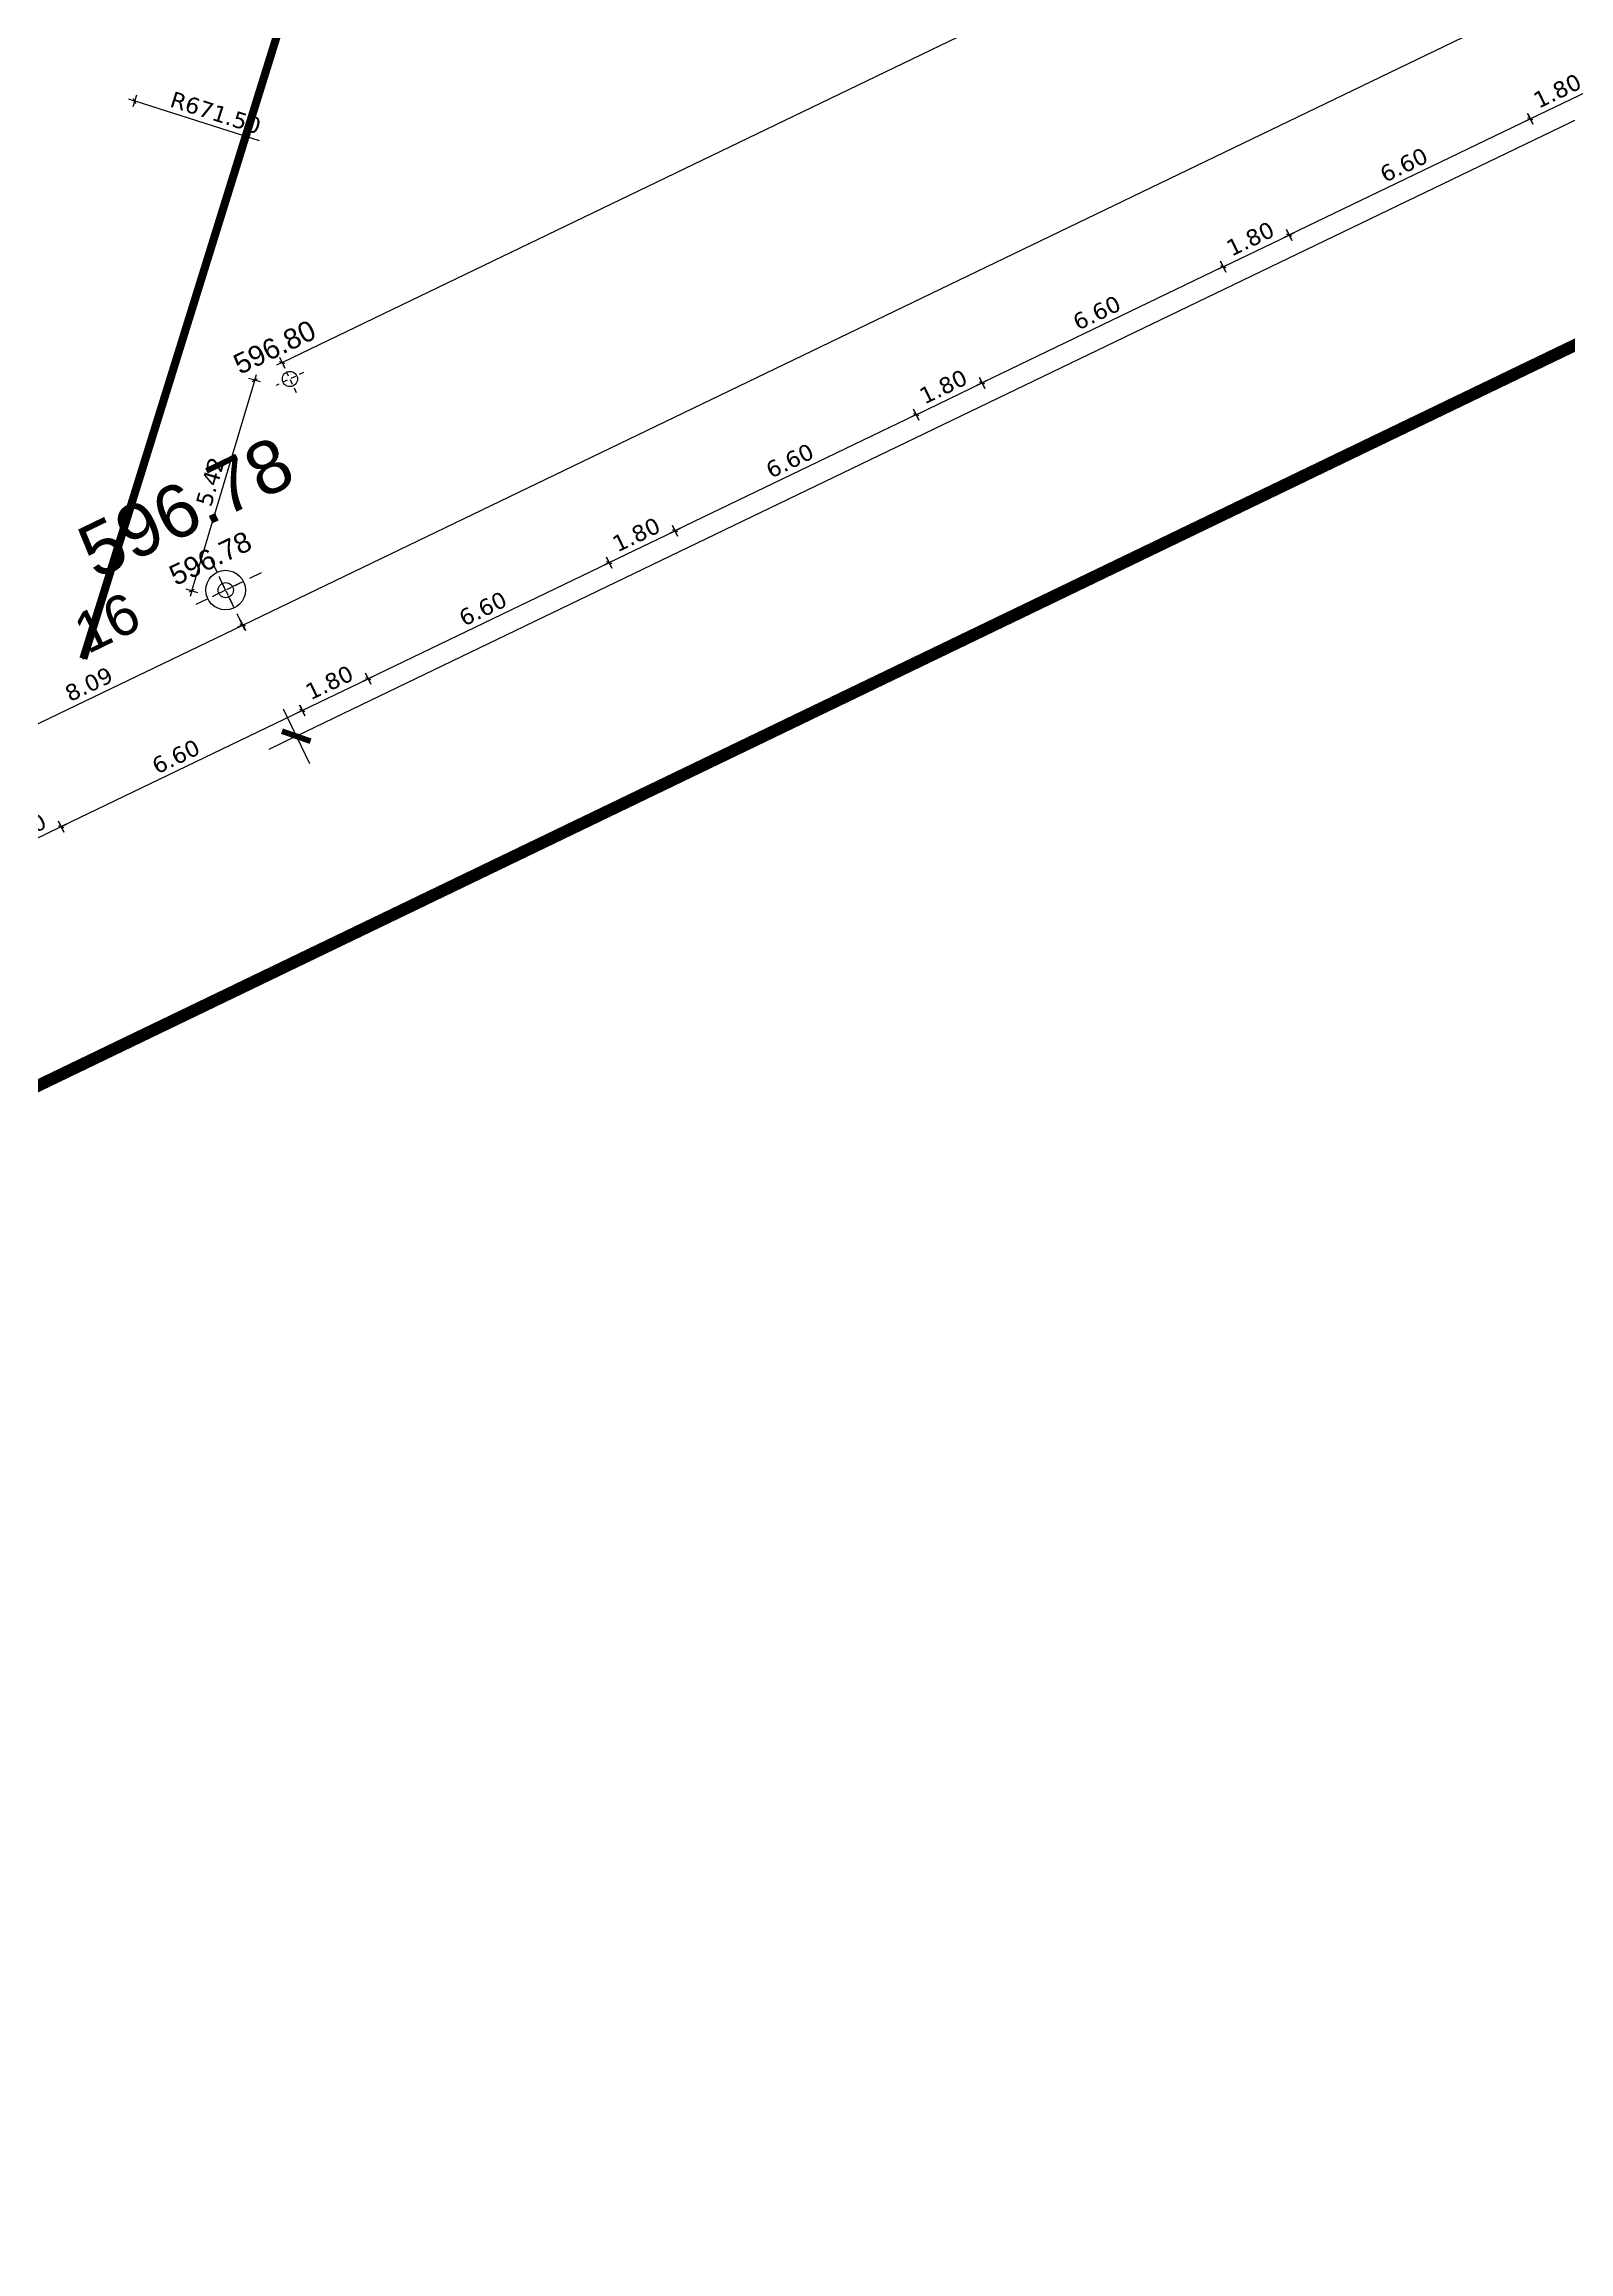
# Model space of a CAD drawing. Header units: metres. Extents: x 679716 to 681053, y 2749449 to 2750332.
# Drawn here: x 680411.1 to 680448.7, y 2749862.1 to 2749916.6 of the extents above; entities that cross this region are included whole.
import ezdxf
from ezdxf.enums import TextEntityAlignment as Align

# ---------------------------------------------------------------- set-up
doc = ezdxf.new("R2010")
doc.units = ezdxf.units.M
doc.header["$PDSIZE"] = -1
doc.linetypes.add('DASHEDX2', pattern=[1.5, 1, -0.5])
for name, color, linetype in [('01-TX-Guideline Altimetry 1000', 32, 'Continuous'), ('01-TX-Length Dimensions 250', 80, 'Continuous'), ('01-TX-Level Secondary Dimensions 250', 10, 'Continuous'), ('01-TX-Secondary Dimensions 1000', 152, 'Continuous')]:
    doc.layers.add(name, color=color, linetype=linetype)
doc.layers.add('02-L-Guideline Axis', color=34, linetype='DASHEDX2', lineweight=50, true_color=0xa55200)
doc.layers.add('02-L-Main Axis', color=244, linetype='DASHEDX2', lineweight=50, true_color=0xa50029)
doc.layers.add('02-L-Main Axis POINTS', color=242, linetype='DASHEDX2', lineweight=50)
doc.styles.add('E100', font='verdana.ttf', dxfattribs={"height": 0.4})
doc.styles.add('E500', font='verdana.ttf', dxfattribs={"height": 1.25})
doc.styles.get("Standard").update_dxf_attribs({"font": 'arial.ttf'})
doc.dimstyles.new('E1000', dxfattribs={"dimscale": 0.03, "dimtxt": 1.25, "dimasz": 1, "dimexe": 0.1, "dimexo": 1, "dimgap": 8, "dimtad": 1, "dimzin": 0, "dimdsep": 46, "dimtxsty": 'E500', "dimblk1": 'LINCOT500', "dimblk2": 'LINCOT500', "dimsah": 1, "dimcen": 0.1, "dimdle": 0.1, "dimse1": 1, "dimse2": 1, "dimclrt": 256, "dimazin": 0, "dimtfac": 0.015385, "dimtofl": 0, "dimtmove": 0, "dimatfit": 3, "dimldrblk": 'LINCOT500', "dimfxl": 1, "dimtolj": 1, "dimtzin": 0, "dimarcsym": 0})
doc.dimstyles.new('E250', dxfattribs={"dimscale": 0.03, "dimtxt": 0.4, "dimasz": 0.5, "dimexe": 0.1, "dimexo": 1, "dimgap": 4, "dimtad": 1, "dimzin": 0, "dimdsep": 46, "dimtxsty": 'E100', "dimblk1": 'LINCOT200', "dimblk2": 'LINCOT200', "dimsah": 1, "dimcen": 0.1, "dimdle": 0.1, "dimse1": 1, "dimse2": 1, "dimclrt": 256, "dimadec": 0, "dimazin": 0, "dimtfac": 0.015385, "dimtofl": 0, "dimtmove": 0, "dimatfit": 3, "dimldrblk": 'LINCOT200', "dimfxl": 1, "dimtolj": 1, "dimtzin": 0, "dimarcsym": 0})

# ---------------------------------------------------------------- blocks, each defined once
blk = doc.blocks.new('LINCOT200')
for p, q in [((0, -10), (0, 10)), ((0, 0), (10, 0))]:
    blk.add_line(p, q)
at = {"const_width": 1.88}
blk.add_lwpolyline([(3.5, -3.5), (-3.5, 3.5)], dxfattribs=at)
blk = doc.blocks.new('*D10')
at = {"layer": '01-TX-Length Dimensions 250', "color": 0, "lineweight": -2, "transparency": 16777216}
blk.add_line((680408.701, 2749898.727), (680415.965, 2749902.226), dxfattribs=at)
at = {"layer": '01-TX-Length Dimensions 250', "color": 0, "lineweight": -2, "transparency": 16777216, "xscale": 0.015, "yscale": 0.015, "zscale": 0.015}
for p, rotation in [((680415.978, 2749902.233), 25.71893895832904), ((680408.687, 2749898.721), 205.718938958329)]:
    blk.add_blockref('LINCOT200', p, dxfattribs=dict(at, rotation=rotation))
at = {"layer": '01-TX-Length Dimensions 250', "transparency": 16777216, "insert": (680412.19, 2749900.773), "char_height": 0.4, "attachment_point": 5, "rotation": 25.7189, "style": 'E100'}
blk.add_mtext('\\A1;8.09', dxfattribs=at)
blk = doc.blocks.new('*D11')
at = {"layer": '01-TX-Length Dimensions 250', "color": 0, "lineweight": -2, "transparency": 16777216}
blk.add_line((680415.998, 2749902.242), (680497.928, 2749941.726), dxfattribs=at)
at = {"layer": '01-TX-Length Dimensions 250', "color": 0, "lineweight": -2, "transparency": 16777216, "xscale": 0.015, "yscale": 0.015, "zscale": 0.015}
for p, rotation in [((680497.942, 2749941.733), 25.73044521800444), ((680415.984, 2749902.236), 205.7304452180044)]:
    blk.add_blockref('LINCOT200', p, dxfattribs=dict(at, rotation=rotation))
at = {"layer": '01-TX-Length Dimensions 250', "transparency": 16777216, "insert": (680456.82, 2749922.281), "char_height": 0.4, "attachment_point": 5, "rotation": 25.7304, "style": 'E100'}
blk.add_mtext('\\A1;90.98', dxfattribs=at)
blk = doc.blocks.new('Cotes Altimetriques')
at = {"linetype": 'DASHEDX2', "ltscale": 0.5}
for points in [[(0, -1.5), (0, 1.5)], [(1.5, 0), (-1.5, 0)]]:
    blk.add_lwpolyline(points, dxfattribs=at)
blk.add_circle((0, 0), 0.75)
at = {"ltscale": 0.3}
blk.add_attdef('COTES', text='', height=2, dxfattribs=at).set_placement((0, 3.5), align=Align.MIDDLE)
blk = doc.blocks.new('*D205')
at = {"layer": '01-TX-Length Dimensions 250', "color": 0, "lineweight": -2, "transparency": 16777216}
blk.add_line((680494.852, 2749946.252), (680416.964, 2749908.711), dxfattribs=at)
at = {"layer": '01-TX-Length Dimensions 250', "color": 0, "lineweight": -2, "transparency": 16777216, "xscale": 0.015, "yscale": 0.015, "zscale": 0.015}
for p, rotation in [((680494.865, 2749946.259), 25.73353157024158), ((680416.951, 2749908.705), 205.7335315702416)]:
    blk.add_blockref('LINCOT200', p, dxfattribs=dict(at, rotation=rotation))
at = {"layer": '01-TX-Length Dimensions 250', "transparency": 16777216, "insert": (680455.765, 2749927.778), "char_height": 0.4, "attachment_point": 5, "rotation": 25.7335, "style": 'E100'}
blk.add_mtext('\\A1;86.49', dxfattribs=at)
blk = doc.blocks.new('*D461')
at = {"layer": '01-TX-Length Dimensions 250', "color": 0, "lineweight": -2, "transparency": 16777216}
blk.add_line((680416.273, 2749908.256), (680414.731, 2749903.094), dxfattribs=at)
at = {"layer": '01-TX-Length Dimensions 250', "color": 0, "lineweight": -2, "transparency": 16777216, "xscale": 0.015, "yscale": 0.015, "zscale": 0.015}
for p, rotation in [((680416.277, 2749908.27), 73.36910572776846), ((680414.727, 2749903.08), 253.3691057277684)]:
    blk.add_blockref('LINCOT200', p, dxfattribs=dict(at, rotation=rotation))
at = {"layer": '01-TX-Length Dimensions 250', "transparency": 16777216, "insert": (680415.187, 2749905.769), "char_height": 0.4, "attachment_point": 5, "rotation": 73.3691, "style": 'E100'}
blk.add_mtext('\\A1;5.42', dxfattribs=at)
blk = doc.blocks.new('*D462')
at = {"layer": '01-TX-Length Dimensions 250', "color": 0, "lineweight": -2, "transparency": 16777216}
for p, q in [((680432.264, 2749962.601), (680435.609, 2749961.252)), ((681053.213, 2749712.237), (681053.219, 2749712.237)), ((681053.216, 2749712.234), (681053.216, 2749712.24))]:
    blk.add_line(p, q, dxfattribs=at)
at = {"layer": '01-TX-Length Dimensions 250', "color": 0, "lineweight": -2, "transparency": 16777216, "xscale": 0.015, "yscale": 0.015, "zscale": 0.015, "rotation": 338.0410202678765}
blk.add_blockref('LINCOT200', (680435.623, 2749961.246), dxfattribs=at)
at = {"layer": '01-TX-Length Dimensions 250', "transparency": 16777216, "insert": (680433.538, 2749962.441), "char_height": 0.4, "attachment_point": 5, "rotation": 338.041, "style": 'E100'}
blk.add_mtext('\\A1;R665.90', dxfattribs=at)
blk = doc.blocks.new('*D471')
at = {"layer": '01-TX-Length Dimensions 250', "color": 0, "lineweight": -2, "transparency": 16777216}
blk.add_line((680416.399, 2749914.175), (680413.33, 2749915.148), dxfattribs=at)
at = {"layer": '01-TX-Length Dimensions 250', "color": 0, "lineweight": -2, "transparency": 16777216, "xscale": 0.015, "yscale": 0.015, "zscale": 0.015, "rotation": 162.4059570772416}
blk.add_blockref('LINCOT200', (680413.315, 2749915.153), dxfattribs=at)
at = {"layer": '01-TX-Length Dimensions 250', "transparency": 16777216, "insert": (680415.315, 2749914.863), "char_height": 0.4, "attachment_point": 5, "rotation": 342.406, "style": 'E100'}
blk.add_mtext('\\A1;R671.50', dxfattribs=at)
blk = doc.blocks.new('*D597')
at = {"layer": '01-TX-Length Dimensions 250', "color": 0, "lineweight": -2, "transparency": 16777216}
for p, q in [((680390.281, 2749988.604), (680390.908, 2749986.187)), ((680417.847, 2749882.323), (680417.853, 2749882.323)), ((680417.85, 2749882.32), (680417.85, 2749882.326))]:
    blk.add_line(p, q, dxfattribs=at)
at = {"layer": '01-TX-Length Dimensions 250', "color": 0, "lineweight": -2, "transparency": 16777216, "xscale": 0.015, "yscale": 0.015, "zscale": 0.015, "rotation": 284.5420920420937}
blk.add_blockref('LINCOT200', (680390.912, 2749986.173), dxfattribs=at)
at = {"layer": '01-TX-Length Dimensions 250', "transparency": 16777216, "insert": (680390.91, 2749987.485), "char_height": 0.4, "attachment_point": 5, "rotation": 284.5421, "style": 'E100'}
blk.add_mtext('\\A1;R107.29', dxfattribs=at)
blk = doc.blocks.new('*D602')
at = {"layer": '01-TX-Length Dimensions 250', "color": 0, "lineweight": -2, "transparency": 16777216}
for p, q in [((680325.79, 2749943.206), (680328.35, 2749941.513)), ((680417.847, 2749882.323), (680417.853, 2749882.323)), ((680417.85, 2749882.32), (680417.85, 2749882.326))]:
    blk.add_line(p, q, dxfattribs=at)
at = {"layer": '01-TX-Length Dimensions 250', "color": 0, "lineweight": -2, "transparency": 16777216, "xscale": 0.015, "yscale": 0.015, "zscale": 0.015, "rotation": 326.5218181554146}
blk.add_blockref('LINCOT200', (680328.363, 2749941.504), dxfattribs=at)
at = {"layer": '01-TX-Length Dimensions 250', "transparency": 16777216, "insert": (680327.006, 2749942.795), "char_height": 0.4, "attachment_point": 5, "rotation": 326.5218, "style": 'E100'}
blk.add_mtext('\\A1;R107.29', dxfattribs=at)
blk = doc.blocks.new('LINCOT500')
for p, q in [((0, -25), (0, 25)), ((0, 0), (25, 0))]:
    blk.add_line(p, q)
at = {"const_width": 4.69}
blk.add_lwpolyline([(8.8, -8.8), (-8.8, 8.8)], dxfattribs=at)
blk = doc.blocks.new('*D844')
at = {"layer": '01-TX-Secondary Dimensions 1000', "color": 0, "lineweight": -2, "transparency": 16777216}
blk.add_line((680365.552, 2749874.551), (680369.001, 2749876.213), dxfattribs=at)
at = {"layer": '01-TX-Secondary Dimensions 1000', "color": 0, "lineweight": -2, "transparency": 16777216, "xscale": 0.03, "yscale": 0.03, "zscale": 0.03}
for p, rotation in [((680369.028, 2749876.226), 25.73365995811271), ((680365.525, 2749874.538), 205.7336599581127)]:
    blk.add_blockref('LINCOT500', p, dxfattribs=dict(at, rotation=rotation))
at = {"layer": '01-TX-Secondary Dimensions 1000', "transparency": 16777216, "insert": (680366.888, 2749876.187), "char_height": 1.25, "attachment_point": 5, "rotation": 25.7337, "style": 'E500'}
blk.add_mtext('\\A1;3.89', dxfattribs=at)
blk = doc.blocks.new('*D847')
at = {"layer": '01-TX-Secondary Dimensions 1000', "color": 0, "lineweight": -2, "transparency": 16777216}
blk.add_line((680417.328, 2749899.506), (680499.233, 2749938.984), dxfattribs=at)
at = {"layer": '01-TX-Secondary Dimensions 1000', "color": 0, "lineweight": -2, "transparency": 16777216, "xscale": 0.03, "yscale": 0.03, "zscale": 0.03}
for p, rotation in [((680499.26, 2749938.997), 25.73365995811271), ((680417.301, 2749899.493), 205.7336599581127)]:
    blk.add_blockref('LINCOT500', p, dxfattribs=dict(at, rotation=rotation))
at = {"layer": '01-TX-Secondary Dimensions 1000', "transparency": 16777216, "insert": (680457.893, 2749920.05), "char_height": 1.25, "attachment_point": 5, "rotation": 25.7337, "style": 'E500'}
blk.add_mtext('\\A1;90.98', dxfattribs=at)
blk = doc.blocks.new('*D1374')
at = {"layer": '01-TX-Length Dimensions 250', "color": 0, "lineweight": -2, "transparency": 16777216}
blk.add_line((680409.897, 2749896.485), (680411.491, 2749897.254), dxfattribs=at)
at = {"layer": '01-TX-Length Dimensions 250', "color": 0, "lineweight": -2, "transparency": 16777216, "xscale": 0.015, "yscale": 0.015, "zscale": 0.015}
for p, rotation in [((680411.505, 2749897.26), 25.73296030619198), ((680409.883, 2749896.479), 205.732960306192)]:
    blk.add_blockref('LINCOT200', p, dxfattribs=dict(at, rotation=rotation))
at = {"layer": '01-TX-Length Dimensions 250', "transparency": 16777216, "insert": (680410.551, 2749897.166), "char_height": 0.4, "attachment_point": 5, "rotation": 25.733, "style": 'E100'}
blk.add_mtext('\\A1;1.80', dxfattribs=at)
blk = doc.blocks.new('*D1375')
at = {"layer": '01-TX-Length Dimensions 250', "color": 0, "lineweight": -2, "transparency": 16777216}
blk.add_line((680417.437, 2749900.12), (680411.518, 2749897.267), dxfattribs=at)
at = {"layer": '01-TX-Length Dimensions 250', "color": 0, "lineweight": -2, "transparency": 16777216, "xscale": 0.015, "yscale": 0.015, "zscale": 0.015}
for p, rotation in [((680417.45, 2749900.126), 25.73296030619198), ((680411.505, 2749897.26), 205.732960306192)]:
    blk.add_blockref('LINCOT200', p, dxfattribs=dict(at, rotation=rotation))
at = {"layer": '01-TX-Length Dimensions 250', "transparency": 16777216, "insert": (680414.335, 2749898.989), "char_height": 0.4, "attachment_point": 5, "rotation": 25.733, "style": 'E100'}
blk.add_mtext('\\A1;6.60', dxfattribs=at)
blk = doc.blocks.new('*D1376')
at = {"layer": '01-TX-Length Dimensions 250', "color": 0, "lineweight": -2, "transparency": 16777216}
blk.add_line((680417.465, 2749900.133), (680419.059, 2749900.902), dxfattribs=at)
at = {"layer": '01-TX-Length Dimensions 250', "color": 0, "lineweight": -2, "transparency": 16777216, "xscale": 0.015, "yscale": 0.015, "zscale": 0.015}
for p, rotation in [((680419.073, 2749900.908), 25.73296030619198), ((680417.451, 2749900.127), 205.732960306192)]:
    blk.add_blockref('LINCOT200', p, dxfattribs=dict(at, rotation=rotation))
at = {"layer": '01-TX-Length Dimensions 250', "transparency": 16777216, "insert": (680418.119, 2749900.814), "char_height": 0.4, "attachment_point": 5, "rotation": 25.733, "style": 'E100'}
blk.add_mtext('\\A1;1.80', dxfattribs=at)
blk = doc.blocks.new('*D1377')
at = {"layer": '01-TX-Length Dimensions 250', "color": 0, "lineweight": -2, "transparency": 16777216}
blk.add_line((680419.086, 2749900.915), (680425.003, 2749903.767), dxfattribs=at)
at = {"layer": '01-TX-Length Dimensions 250', "color": 0, "lineweight": -2, "transparency": 16777216, "xscale": 0.015, "yscale": 0.015, "zscale": 0.015}
for p, rotation in [((680425.017, 2749903.773), 25.73296030619198), ((680419.073, 2749900.908), 205.732960306192)]:
    blk.add_blockref('LINCOT200', p, dxfattribs=dict(at, rotation=rotation))
at = {"layer": '01-TX-Length Dimensions 250', "transparency": 16777216, "insert": (680421.902, 2749902.636), "char_height": 0.4, "attachment_point": 5, "rotation": 25.733, "style": 'E100'}
blk.add_mtext('\\A1;6.60', dxfattribs=at)
blk = doc.blocks.new('*D1378')
at = {"layer": '01-TX-Length Dimensions 250', "color": 0, "lineweight": -2, "transparency": 16777216}
blk.add_line((680425.029, 2749903.781), (680426.623, 2749904.549), dxfattribs=at)
at = {"layer": '01-TX-Length Dimensions 250', "color": 0, "lineweight": -2, "transparency": 16777216, "xscale": 0.015, "yscale": 0.015, "zscale": 0.015}
for p, rotation in [((680426.637, 2749904.556), 25.73296030619198), ((680425.015, 2749903.774), 205.732960306192)]:
    blk.add_blockref('LINCOT200', p, dxfattribs=dict(at, rotation=rotation))
at = {"layer": '01-TX-Length Dimensions 250', "transparency": 16777216, "insert": (680425.683, 2749904.461), "char_height": 0.4, "attachment_point": 5, "rotation": 25.733, "style": 'E100'}
blk.add_mtext('\\A1;1.80', dxfattribs=at)
blk = doc.blocks.new('*D1379')
at = {"layer": '01-TX-Length Dimensions 250', "color": 0, "lineweight": -2, "transparency": 16777216}
blk.add_line((680432.569, 2749907.415), (680426.65, 2749904.562), dxfattribs=at)
at = {"layer": '01-TX-Length Dimensions 250', "color": 0, "lineweight": -2, "transparency": 16777216, "xscale": 0.015, "yscale": 0.015, "zscale": 0.015}
for p, rotation in [((680432.582, 2749907.421), 25.73296030619198), ((680426.637, 2749904.556), 205.732960306192)]:
    blk.add_blockref('LINCOT200', p, dxfattribs=dict(at, rotation=rotation))
at = {"layer": '01-TX-Length Dimensions 250', "transparency": 16777216, "insert": (680429.467, 2749906.284), "char_height": 0.4, "attachment_point": 5, "rotation": 25.733, "style": 'E100'}
blk.add_mtext('\\A1;6.60', dxfattribs=at)
blk = doc.blocks.new('*D1380')
at = {"layer": '01-TX-Length Dimensions 250', "color": 0, "lineweight": -2, "transparency": 16777216}
blk.add_line((680432.597, 2749907.428), (680434.191, 2749908.197), dxfattribs=at)
at = {"layer": '01-TX-Length Dimensions 250', "color": 0, "lineweight": -2, "transparency": 16777216, "xscale": 0.015, "yscale": 0.015, "zscale": 0.015}
for p, rotation in [((680434.205, 2749908.204), 25.73296030619198), ((680432.583, 2749907.422), 205.732960306192)]:
    blk.add_blockref('LINCOT200', p, dxfattribs=dict(at, rotation=rotation))
at = {"layer": '01-TX-Length Dimensions 250', "transparency": 16777216, "insert": (680433.251, 2749908.109), "char_height": 0.4, "attachment_point": 5, "rotation": 25.733, "style": 'E100'}
blk.add_mtext('\\A1;1.80', dxfattribs=at)
blk = doc.blocks.new('*D1381')
at = {"layer": '01-TX-Length Dimensions 250', "color": 0, "lineweight": -2, "transparency": 16777216}
blk.add_line((680434.218, 2749908.21), (680440.136, 2749911.062), dxfattribs=at)
at = {"layer": '01-TX-Length Dimensions 250', "color": 0, "lineweight": -2, "transparency": 16777216, "xscale": 0.015, "yscale": 0.015, "zscale": 0.015}
for p, rotation in [((680440.149, 2749911.068), 25.73296030619198), ((680434.205, 2749908.204), 205.732960306192)]:
    blk.add_blockref('LINCOT200', p, dxfattribs=dict(at, rotation=rotation))
at = {"layer": '01-TX-Length Dimensions 250', "transparency": 16777216, "insert": (680437.034, 2749909.932), "char_height": 0.4, "attachment_point": 5, "rotation": 25.733, "style": 'E100'}
blk.add_mtext('\\A1;6.60', dxfattribs=at)
blk = doc.blocks.new('*D1382')
at = {"layer": '01-TX-Length Dimensions 250', "color": 0, "lineweight": -2, "transparency": 16777216}
blk.add_line((680440.164, 2749911.074), (680441.759, 2749911.842), dxfattribs=at)
at = {"layer": '01-TX-Length Dimensions 250', "color": 0, "lineweight": -2, "transparency": 16777216, "xscale": 0.015, "yscale": 0.015, "zscale": 0.015}
for p, rotation in [((680441.772, 2749911.849), 25.73296030619198), ((680440.151, 2749911.067), 205.732960306192)]:
    blk.add_blockref('LINCOT200', p, dxfattribs=dict(at, rotation=rotation))
at = {"layer": '01-TX-Length Dimensions 250', "transparency": 16777216, "insert": (680440.819, 2749911.755), "char_height": 0.4, "attachment_point": 5, "rotation": 25.733, "style": 'E100'}
blk.add_mtext('\\A1;1.80', dxfattribs=at)
blk = doc.blocks.new('*D1383')
at = {"layer": '01-TX-Length Dimensions 250', "color": 0, "lineweight": -2, "transparency": 16777216}
blk.add_line((680447.704, 2749914.708), (680441.786, 2749911.855), dxfattribs=at)
at = {"layer": '01-TX-Length Dimensions 250', "color": 0, "lineweight": -2, "transparency": 16777216, "xscale": 0.015, "yscale": 0.015, "zscale": 0.015}
for p, rotation in [((680447.718, 2749914.715), 25.73296030619198), ((680441.772, 2749911.849), 205.732960306192)]:
    blk.add_blockref('LINCOT200', p, dxfattribs=dict(at, rotation=rotation))
at = {"layer": '01-TX-Length Dimensions 250', "transparency": 16777216, "insert": (680444.603, 2749913.577), "char_height": 0.4, "attachment_point": 5, "rotation": 25.733, "style": 'E100'}
blk.add_mtext('\\A1;6.60', dxfattribs=at)
blk = doc.blocks.new('*D1384')
at = {"layer": '01-TX-Length Dimensions 250', "color": 0, "lineweight": -2, "transparency": 16777216}
blk.add_line((680447.732, 2749914.722), (680449.327, 2749915.49), dxfattribs=at)
at = {"layer": '01-TX-Length Dimensions 250', "color": 0, "lineweight": -2, "transparency": 16777216, "xscale": 0.015, "yscale": 0.015, "zscale": 0.015}
for p, rotation in [((680449.34, 2749915.497), 25.73296030619198), ((680447.719, 2749914.715), 205.732960306192)]:
    blk.add_blockref('LINCOT200', p, dxfattribs=dict(at, rotation=rotation))
at = {"layer": '01-TX-Length Dimensions 250', "transparency": 16777216, "insert": (680448.387, 2749915.402), "char_height": 0.4, "attachment_point": 5, "rotation": 25.733, "style": 'E100'}
blk.add_mtext('\\A1;1.80', dxfattribs=at)
blk = doc.blocks.new('Main Axes points')
at = {"layer": '02-L-Main Axis POINTS'}
blk.add_point((680412.054, 2749901.405), dxfattribs=at)
blk.add_text('16', height=1, rotation=26, dxfattribs=at).set_placement((680412.154, 2749901.505))

msp = doc.modelspace()

# ---------------------------------------------------------------- linework, layer by layer
at = {"layer": '02-L-Guideline Axis', "const_width": 0.3}
msp.add_lwpolyline([(680084.689, 2749733.627), (680623.385, 2749993.274)], dxfattribs=at)
at = {"layer": '02-L-Main Axis', "const_width": 0.2, "flags": 128}
msp.add_lwpolyline([(680412.054, 2749901.405, -0.021639), (680430.799, 2749956.129)], format="xyb", dxfattribs=at)

# ---------------------------------------------------------------- block references
at = {"layer": '01-TX-Guideline Altimetry 1000', "ltscale": 0.3, "xscale": 0.65, "yscale": 0.65, "zscale": 0.65, "rotation": 25.73366104797413}
msp.add_blockref('Cotes Altimetriques', (680415.561, 2749903.095), dxfattribs=at).add_auto_attribs({'COTES': '596.78'})
at = {"layer": '01-TX-Level Secondary Dimensions 250', "ltscale": 0.3, "xscale": 0.25, "yscale": 0.25, "zscale": 0.25, "rotation": 25.73366104797413}
for p, values in [((680417.146, 2749908.3), {'COTES': '596.80'}), ((680415.563, 2749903.094), {'COTES': '596.78'})]:
    msp.add_blockref('Cotes Altimetriques', p, dxfattribs=at).add_auto_attribs(values)
at = {"layer": '02-L-Main Axis POINTS'}
msp.add_blockref('Main Axes points', (0, 0), dxfattribs=at)

# ---------------------------------------------------------------- dimensions: what is measured, and where the dimension line sits
at = {"layer": '01-TX-Length Dimensions 250'}
dim = msp.add_radius_dim(center=(680417.85, 2749882.323), mpoint=(680390.912, 2749986.173), dimstyle='E250', dxfattribs=at)
dim.commit()
dim.dimension.update_dxf_attribs({"geometry": '*D597', "text_midpoint": (680390.91, 2749987.485)})
for center, mpoint, picture, middle in [((681053.216, 2749712.237), (680435.623, 2749961.246), '*D462', (680433.415, 2749962.137)), ((680417.85, 2749882.323), (680328.363, 2749941.504), '*D602', (680326.825, 2749942.521)), ((681053.402, 2749712.179), (680413.315, 2749915.153), '*D471', (680415.216, 2749914.55))]:
    dim = msp.add_radius_dim(center=center, mpoint=mpoint, dimstyle='E250', dxfattribs=at)
    dim.commit()
    dim.dimension.update_dxf_attribs({"geometry": picture, "text_midpoint": middle, "dimtype": 164})
for p1, p2, distance, picture, middle in [((680495.06, 2749945.854), (680417.146, 2749908.3), -0.449, '*D205', (680455.765, 2749927.778)), ((680415.566, 2749903.103), (680497.523, 2749942.6), -0.963, '*D11', (680456.82, 2749922.281)), ((680416.776, 2749908.121), (680415.225, 2749902.931), -0.52, '*D461', (680415.187, 2749905.769)), ((680408.272, 2749899.582), (680415.563, 2749903.094), -0.956, '*D10', (680412.19, 2749900.773))]:
    dim = msp.add_aligned_dim(p1=p1, p2=p2, distance=distance, dimstyle='E250', dxfattribs=at)
    dim.commit()
    dim.dimension.update_dxf_attribs({"geometry": picture, "text_midpoint": middle})
for base, p1, p2, picture, middle in [((680449.34, 2749915.497), (680448.154, 2749913.812), (680449.776, 2749914.593), '*D1384', (680448.387, 2749915.402)), ((680441.772, 2749911.849), (680448.152, 2749913.814), (680442.206, 2749910.949), '*D1383', (680444.603, 2749913.577)), ((680441.772, 2749911.849), (680440.585, 2749910.166), (680442.207, 2749910.947), '*D1382', (680440.819, 2749911.755)), ((680440.149, 2749911.068), (680434.64, 2749907.3), (680440.584, 2749910.167), '*D1381', (680437.034, 2749909.932)), ((680434.205, 2749908.204), (680433.018, 2749906.519), (680434.64, 2749907.3), '*D1380', (680433.251, 2749908.109)), ((680426.637, 2749904.556), (680433.016, 2749906.521), (680427.07, 2749903.656), '*D1379', (680429.467, 2749906.284)), ((680426.637, 2749904.556), (680425.45, 2749902.873), (680427.071, 2749903.654), '*D1378', (680425.683, 2749904.461)), ((680425.017, 2749903.773), (680419.508, 2749900.005), (680425.451, 2749902.872), '*D1377', (680421.902, 2749902.636)), ((680419.073, 2749900.908), (680417.886, 2749899.223), (680419.508, 2749900.005), '*D1376', (680418.119, 2749900.814)), ((680411.505, 2749897.26), (680417.884, 2749899.226), (680411.938, 2749896.361), '*D1375', (680414.335, 2749898.989)), ((680411.505, 2749897.26), (680410.318, 2749895.577), (680411.939, 2749896.359), '*D1374', (680410.551, 2749897.166))]:
    dim = msp.add_linear_dim(base=base, p1=p1, p2=p2, angle=25.733, dimstyle='E250', dxfattribs=at)
    dim.commit()
    dim.dimension.update_dxf_attribs({"geometry": picture, "text_midpoint": middle})
at = {"layer": '01-TX-Secondary Dimensions 1000'}
dim = msp.add_linear_dim(base=(680499.26, 2749938.997), p1=(680415.565, 2749903.095), p2=(680497.524, 2749942.599), angle=25.7337, dimstyle='E1000', dxfattribs=at)
dim.commit()
dim.dimension.update_dxf_attribs({"geometry": '*D847', "text_midpoint": (680457.893, 2749920.05)})
dim = msp.add_linear_dim(base=(680369.028, 2749876.226), p1=(680363.79, 2749878.137), p2=(680446.88, 2749714.703), angle=25.7337, dimstyle='E1000', dxfattribs=at)
dim.commit()
dim.dimension.update_dxf_attribs({"geometry": '*D844', "text_midpoint": (680367.276, 2749875.382), "dimtype": 160})

doc.saveas('drawing.dxf')
